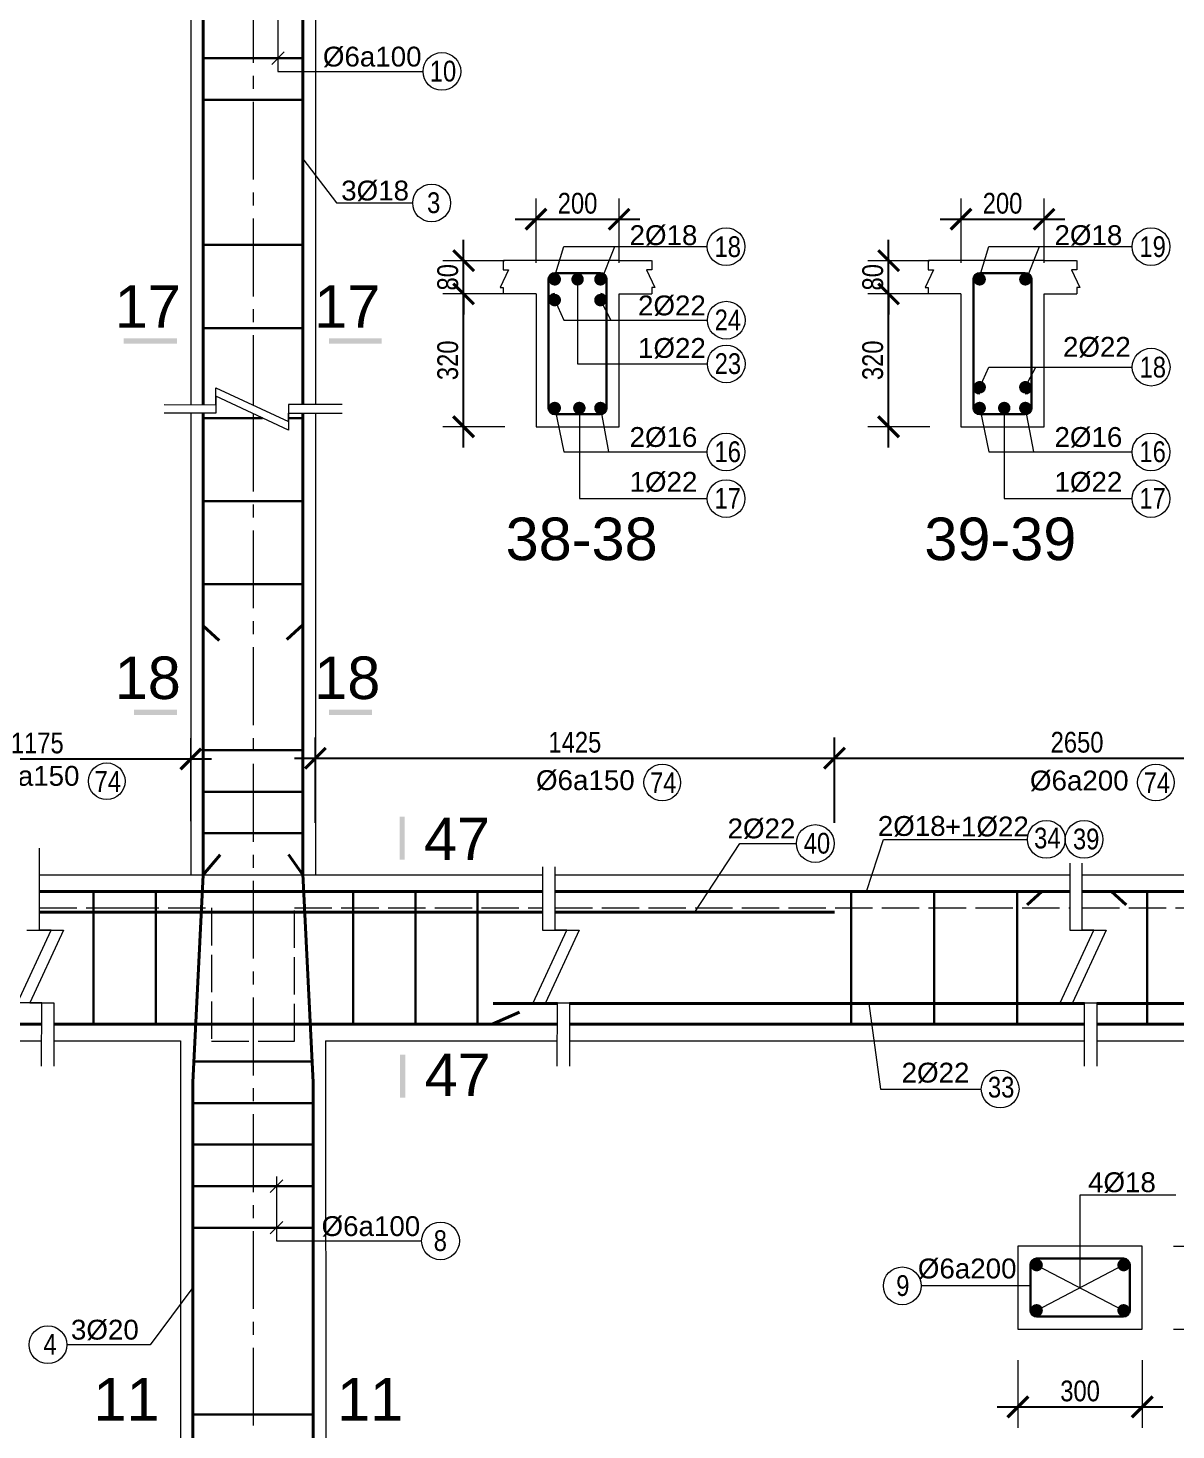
# Model space of a CAD drawing. Header units: inches. Extents: x 1604615 to 1925968, y -294302 to 52467.
# Drawn here: x 1683956 to 1695017, y -257408 to -243901 of the extents above; entities that cross this region are included whole.
import ezdxf

# ---------------------------------------------------------------- set-up
doc = ezdxf.new("R2010")
doc.units = ezdxf.units.IN
doc.header["$LTSCALE"] = 20
doc.header["$MEASUREMENT"] = 0
doc.linetypes.add('ACAD_ISO02W100', pattern=[15, 12, -3])
doc.linetypes.add('CENTER2', pattern=[1.125, 0.75, -0.125, 0.125, -0.125])
doc.layers.get('0').update_dxf_attribs({"lineweight": 13})
for name, color, linetype, lineweight in [('BORDER', 3, 'Continuous', 40), ('Duong bao', 4, 'Continuous', 30), ('net 0.2', 5, 'Continuous', 20), ('net dut', 7, 'Continuous', 9), ('truc', 16, 'CENTER2', 9)]:
    doc.layers.add(name, color=color, linetype=linetype, lineweight=lineweight)
doc.layers.add('TEXT', color=9, linetype='Continuous')
doc.styles.add('chu', font='VHELVCN.TTF')
doc.styles.add('thep', font='ARIAL.TTF')
doc.dimstyles.new('tl100', dxfattribs={"dimscale": 100, "dimtxt": 2, "dimasz": 2, "dimexe": 2, "dimexo": 5, "dimgap": 0.5, "dimtad": 1, "dimdec": 0, "dimzin": 0, "dimdsep": 46, "dimtxsty": 'chu', "dimblk": 'ARCHTICK', "dimcen": 1, "dimdle": 2, "dimclrd": 1, "dimclre": 1, "dimclrt": 2, "dimadec": 0, "dimazin": 0, "dimtfac": 1, "dimtdec": 0, "dimtix": 1, "dimtofl": 0, "dimtmove": 0, "dimatfit": 3, "dimldrblk": 'ARCHTICK', "dimfxl": 1, "dimtolj": 1, "dimtzin": 0, "dimarcsym": 0})
doc.dimstyles.new('tl25', dxfattribs={"dimscale": 100, "dimtxt": 2, "dimasz": 2, "dimexe": 2, "dimexo": 3, "dimgap": 0.5, "dimtad": 1, "dimdec": 0, "dimlfac": 0.25, "dimdsep": 46, "dimtxsty": 'chu', "dimblk": 'ARCHTICK', "dimcen": 8, "dimdle": 2, "dimclrd": 1, "dimclre": 1, "dimclrt": 2, "dimadec": 0, "dimazin": 0, "dimtfac": 0.1, "dimtdec": 0, "dimtix": 1, "dimtmove": 2, "dimatfit": 3, "dimldrblk": 'ARCHTICK', "dimfxl": 6, "dimfxlon": 1, "dimtolj": 1, "dimlwe": -1, "dimarcsym": 0})

# ---------------------------------------------------------------- blocks, each defined once
blk = doc.blocks.new('_ArchTick')
at = {"color": 0, "linetype": 'ByBlock', "const_width": 0.15}
blk.add_lwpolyline([(-0.5, -0.5), (0.5, 0.5)], dxfattribs=at)
blk = doc.blocks.new('*D110')
at = {"color": 1, "lineweight": -2}
for p, q in [((1686725, -251559), (1686725, -250735)), ((1691726, -251559), (1691726, -250735)), ((1686525, -250935), (1691926, -250935))]:
    blk.add_line(p, q, dxfattribs=at)
at = {"layer": 'Defpoints', "color": 0}
for p in [(1691726, -250935), (1686725, -252059), (1691726, -252059)]:
    blk.add_point(p, dxfattribs=at)
at = {"color": 1, "lineweight": -2, "xscale": 200, "yscale": 200, "zscale": 200, "rotation": 180}
blk.add_blockref('_ArchTick', (1686725, -250935), dxfattribs=at)
at = {"color": 1, "lineweight": -2, "xscale": 200, "yscale": 200, "zscale": 200}
blk.add_blockref('_ArchTick', (1691726, -250935), dxfattribs=at)
at = {"color": 2, "insert": (1689225, -250783), "char_height": 200, "attachment_point": 5, "style": 'chu'}
blk.add_mtext('\\A1;1425', dxfattribs=at)
blk = doc.blocks.new('*D111')
at = {"color": 1, "lineweight": -2}
for p, q in [((1691726, -251559), (1691726, -250735)), ((1696402, -251559), (1696402, -250735)), ((1691526, -250935), (1696602, -250935))]:
    blk.add_line(p, q, dxfattribs=at)
at = {"layer": 'Defpoints', "color": 0}
for p in [(1696402, -250935), (1691726, -252059), (1696402, -252059)]:
    blk.add_point(p, dxfattribs=at)
at = {"color": 1, "lineweight": -2, "xscale": 200, "yscale": 200, "zscale": 200, "rotation": 180}
blk.add_blockref('_ArchTick', (1691726, -250935), dxfattribs=at)
at = {"color": 1, "lineweight": -2, "xscale": 200, "yscale": 200, "zscale": 200}
blk.add_blockref('_ArchTick', (1696402, -250935), dxfattribs=at)
at = {"color": 2, "insert": (1694064, -250783), "char_height": 200, "attachment_point": 5, "style": 'chu'}
blk.add_mtext('\\A1;2650', dxfattribs=at)
blk = doc.blocks.new('*D324')
at = {"color": 1}
for p, q in [((1682565, -251543), (1682565, -250743)), ((1685525, -251543), (1685525, -250743))]:
    blk.add_line(p, q, dxfattribs=at)
at = {"color": 1, "lineweight": -2}
blk.add_line((1682365, -250943), (1685725, -250943), dxfattribs=at)
at = {"layer": 'Defpoints', "color": 0}
for p in [(1685525, -250943), (1682565, -253499), (1685525, -253659)]:
    blk.add_point(p, dxfattribs=at)
at = {"color": 1, "lineweight": -2, "xscale": 200, "yscale": 200, "zscale": 200, "rotation": 180}
blk.add_blockref('_ArchTick', (1682565, -250943), dxfattribs=at)
at = {"color": 1, "lineweight": -2, "xscale": 200, "yscale": 200, "zscale": 200}
blk.add_blockref('_ArchTick', (1685525, -250943), dxfattribs=at)
at = {"color": 2, "insert": (1684045, -250790), "char_height": 200, "attachment_point": 5, "style": 'chu'}
blk.add_mtext('\\A1;1175', dxfattribs=at)
blk = doc.blocks.new('*D382')
at = {"color": 1, "lineweight": -2}
blk.add_line((1695525, -255437), (1695525, -256635), dxfattribs=at)
at = {"color": 1}
for p, q in [((1694992, -255637), (1695725, -255637)), ((1694992, -256435), (1695725, -256435))]:
    blk.add_line(p, q, dxfattribs=at)
at = {"layer": 'Defpoints', "color": 0}
for p in [(1694692, -255637), (1694692, -256435), (1695525, -256435)]:
    blk.add_point(p, dxfattribs=at)
at = {"color": 1, "lineweight": -2, "xscale": 200, "yscale": 200, "zscale": 200}
for p, rotation in [((1695525, -255637), 90), ((1695525, -256435), 270)]:
    blk.add_blockref('_ArchTick', p, dxfattribs=dict(at, rotation=rotation))
at = {"color": 2, "insert": (1695373, -256036), "char_height": 200, "attachment_point": 5, "rotation": 90, "style": 'chu'}
blk.add_mtext('\\A1;200', dxfattribs=at)
blk = doc.blocks.new('*D383')
at = {"color": 1}
for p, q in [((1693494, -256735), (1693494, -257386)), ((1694692, -256735), (1694692, -257386))]:
    blk.add_line(p, q, dxfattribs=at)
at = {"color": 1, "lineweight": -2}
blk.add_line((1693294, -257186), (1694892, -257186), dxfattribs=at)
at = {"layer": 'Defpoints', "color": 0}
for p in [(1693494, -256435), (1694692, -256435), (1694692, -257186)]:
    blk.add_point(p, dxfattribs=at)
at = {"color": 1, "lineweight": -2, "xscale": 200, "yscale": 200, "zscale": 200, "rotation": 180}
blk.add_blockref('_ArchTick', (1693494, -257186), dxfattribs=at)
at = {"color": 1, "lineweight": -2, "xscale": 200, "yscale": 200, "zscale": 200}
blk.add_blockref('_ArchTick', (1694692, -257186), dxfattribs=at)
at = {"color": 2, "insert": (1694093, -257033), "char_height": 200, "attachment_point": 5, "style": 'chu'}
blk.add_mtext('\\A1;300', dxfattribs=at)
blk = doc.blocks.new('*D185')
at = {"color": 1}
for p, q in [((1688851, -246162), (1688851, -245542)), ((1689651, -246162), (1689651, -245542))]:
    blk.add_line(p, q, dxfattribs=at)
at = {"color": 1, "lineweight": -2}
blk.add_line((1688651, -245742), (1689851, -245742), dxfattribs=at)
at = {"layer": 'Defpoints', "color": 0}
for p in [(1689651, -245742), (1688851, -246462), (1689651, -246462)]:
    blk.add_point(p, dxfattribs=at)
at = {"color": 1, "lineweight": -2, "xscale": 200, "yscale": 200, "zscale": 200, "rotation": 180}
blk.add_blockref('_ArchTick', (1688851, -245742), dxfattribs=at)
at = {"color": 1, "lineweight": -2, "xscale": 200, "yscale": 200, "zscale": 200}
blk.add_blockref('_ArchTick', (1689651, -245742), dxfattribs=at)
at = {"color": 2, "insert": (1689251, -245590), "char_height": 200, "attachment_point": 5, "style": 'chu'}
blk.add_mtext('\\A1;200', dxfattribs=at)
blk = doc.blocks.new('*D186')
at = {"color": 1, "lineweight": -2}
blk.add_line((1688153, -247942), (1688153, -246262), dxfattribs=at)
at = {"color": 1}
for p, q in [((1688551, -246462), (1687953, -246462)), ((1688551, -247742), (1687953, -247742))]:
    blk.add_line(p, q, dxfattribs=at)
at = {"layer": 'Defpoints', "color": 0}
for p in [(1688153, -246462), (1688851, -246462), (1688851, -247742)]:
    blk.add_point(p, dxfattribs=at)
at = {"color": 1, "lineweight": -2, "xscale": 200, "yscale": 200, "zscale": 200}
for p, rotation in [((1688153, -246462), 90), ((1688153, -247742), 270)]:
    blk.add_blockref('_ArchTick', p, dxfattribs=dict(at, rotation=rotation))
at = {"color": 2, "insert": (1688001, -247102), "char_height": 200, "attachment_point": 5, "rotation": 90, "style": 'chu'}
blk.add_mtext('\\A1;320', dxfattribs=at)
blk = doc.blocks.new('*D187')
at = {"color": 1, "lineweight": -2}
for p, q in [((1688153, -246142), (1688153, -245942)), ((1688153, -246462), (1688153, -246142)), ((1688153, -246462), (1688153, -246662))]:
    blk.add_line(p, q, dxfattribs=at)
at = {"color": 1}
for p, q in [((1688551, -246142), (1687953, -246142)), ((1688551, -246462), (1687953, -246462))]:
    blk.add_line(p, q, dxfattribs=at)
at = {"layer": 'Defpoints', "color": 0}
for p in [(1688153, -246142), (1688851, -246142), (1688851, -246462)]:
    blk.add_point(p, dxfattribs=at)
at = {"color": 1, "lineweight": -2, "xscale": 200, "yscale": 200, "zscale": 200}
for p, rotation in [((1688153, -246142), 270), ((1688153, -246462), 90)]:
    blk.add_blockref('_ArchTick', p, dxfattribs=dict(at, rotation=rotation))
at = {"color": 2, "insert": (1688001, -246302), "char_height": 200, "attachment_point": 5, "rotation": 90, "style": 'chu'}
blk.add_mtext('\\A1;80', dxfattribs=at)
blk = doc.blocks.new('*D188')
at = {"color": 1}
for p, q in [((1692946, -246162), (1692946, -245542)), ((1693746, -246162), (1693746, -245542))]:
    blk.add_line(p, q, dxfattribs=at)
at = {"color": 1, "lineweight": -2}
blk.add_line((1692746, -245742), (1693946, -245742), dxfattribs=at)
at = {"layer": 'Defpoints', "color": 0}
for p in [(1693746, -245742), (1692946, -246462), (1693746, -246462)]:
    blk.add_point(p, dxfattribs=at)
at = {"color": 1, "lineweight": -2, "xscale": 200, "yscale": 200, "zscale": 200, "rotation": 180}
blk.add_blockref('_ArchTick', (1692946, -245742), dxfattribs=at)
at = {"color": 1, "lineweight": -2, "xscale": 200, "yscale": 200, "zscale": 200}
blk.add_blockref('_ArchTick', (1693746, -245742), dxfattribs=at)
at = {"color": 2, "insert": (1693346, -245590), "char_height": 200, "attachment_point": 5, "style": 'chu'}
blk.add_mtext('\\A1;200', dxfattribs=at)
blk = doc.blocks.new('*D189')
at = {"color": 1, "lineweight": -2}
blk.add_line((1692248, -247942), (1692248, -246262), dxfattribs=at)
at = {"color": 1}
for p, q in [((1692646, -246462), (1692048, -246462)), ((1692646, -247742), (1692048, -247742))]:
    blk.add_line(p, q, dxfattribs=at)
at = {"layer": 'Defpoints', "color": 0}
for p in [(1692248, -246462), (1692946, -246462), (1692946, -247742)]:
    blk.add_point(p, dxfattribs=at)
at = {"color": 1, "lineweight": -2, "xscale": 200, "yscale": 200, "zscale": 200}
for p, rotation in [((1692248, -246462), 90), ((1692248, -247742), 270)]:
    blk.add_blockref('_ArchTick', p, dxfattribs=dict(at, rotation=rotation))
at = {"color": 2, "insert": (1692096, -247102), "char_height": 200, "attachment_point": 5, "rotation": 90, "style": 'chu'}
blk.add_mtext('\\A1;320', dxfattribs=at)
blk = doc.blocks.new('*D190')
at = {"color": 1, "lineweight": -2}
for p, q in [((1692248, -246142), (1692248, -245942)), ((1692248, -246462), (1692248, -246142)), ((1692248, -246462), (1692248, -246662))]:
    blk.add_line(p, q, dxfattribs=at)
at = {"color": 1}
for p, q in [((1692646, -246142), (1692048, -246142)), ((1692646, -246462), (1692048, -246462))]:
    blk.add_line(p, q, dxfattribs=at)
at = {"layer": 'Defpoints', "color": 0}
for p in [(1692248, -246142), (1692946, -246142), (1692946, -246462)]:
    blk.add_point(p, dxfattribs=at)
at = {"color": 1, "lineweight": -2, "xscale": 200, "yscale": 200, "zscale": 200}
for p, rotation in [((1692248, -246142), 270), ((1692248, -246462), 90)]:
    blk.add_blockref('_ArchTick', p, dxfattribs=dict(at, rotation=rotation))
at = {"color": 2, "insert": (1692096, -246302), "char_height": 200, "attachment_point": 5, "rotation": 90, "style": 'chu'}
blk.add_mtext('\\A1;80', dxfattribs=at)

msp = doc.modelspace()

# ---------------------------------------------------------------- linework, layer by layer
at = {"ltscale": 0.1}
for p, q in [((1685524.8, -242790.9), (1685524.8, -247529.6)), ((1686724.8, -242790.9), (1686724.8, -247529.6)), ((1685524.8, -247612.1), (1685524.8, -252058.7)), ((1686724.8, -247612.1), (1686724.8, -252058.7)), ((1684066.2, -252591.3), (1684066.2, -251801.7)), ((1688914, -251982.2), (1688914, -252591.3)), ((1689034, -252591.3), (1689034, -251982.2)), ((1693993.4, -251945.5), (1693993.4, -252591.3)), ((1694113.4, -252591.3), (1694113.4, -251947)), ((1685324.8, -252058.7), (1686924.8, -252058.7)), ((1683854.5, -253291.8), (1684179.4, -252591.3)), ((1683946.2, -252591.3), (1684297.9, -252591.3)), ((1684297.9, -252591.3), (1683973, -253291.8)), ((1684179.4, -252591.3), (1684066.2, -252591.3)), ((1688822.3, -253291.8), (1689147.2, -252591.3)), ((1688914, -252591.3), (1689265.7, -252591.3)), ((1689265.7, -252591.3), (1688940.8, -253291.8)), ((1689147.2, -252591.3), (1689034, -252591.3)), ((1693901.7, -253291.8), (1694226.6, -252591.3)), ((1693993.4, -252591.3), (1694345.1, -252591.3)), ((1694345.1, -252591.3), (1694020.2, -253291.8)), ((1694226.6, -252591.3), (1694113.4, -252591.3)), ((1684089.6, -253291.8), (1683854.5, -253291.8)), ((1683973, -253291.8), (1684206.2, -253291.8)), ((1684087.5, -253903.8), (1684089.6, -253291.8)), ((1684206.2, -253291.8), (1684206.2, -253903.8)), ((1689057.4, -253291.8), (1688822.3, -253291.8)), ((1688940.8, -253291.8), (1689174, -253291.8)), ((1689055.2, -253903.8), (1689057.4, -253291.8)), ((1689174, -253291.8), (1689174, -253903.8)), ((1694136.8, -253291.8), (1693901.7, -253291.8)), ((1694020.2, -253291.8), (1694253.4, -253291.8)), ((1694134.7, -253903.8), (1694136.8, -253291.8)), ((1694253.4, -253291.8), (1694253.4, -253903.8)), ((1683598.6, -253658.7), (1684088.3, -253658.7)), ((1684206.2, -253658.8), (1684996.5, -253658.9)), ((1684996.5, -253658.9), (1685424.8, -253658.9)), ((1685424.8, -253658.9), (1685424.8, -258461.7)), ((1686822.3, -253658.7), (1686824.8, -258461.7)), ((1686822.3, -253658.7), (1689056.1, -253658.7)), ((1689174, -253658.7), (1694135.5, -253659.2)), ((1694253.4, -253658.7), (1698221.8, -253658.7))]:
    msp.add_line(p, q, dxfattribs=at)
for p, q in [((1686303.9, -244251.2), (1686423.5, -244130.7)), ((1688851.3, -246141.7), (1688538.9, -246141.7)), ((1689651.3, -246141.7), (1688851.3, -246141.7)), ((1689651.3, -246141.7), (1689963.7, -246141.7)), ((1692945.6, -246141.7), (1692633.2, -246141.7)), ((1693745.6, -246141.7), (1692945.6, -246141.7)), ((1693745.6, -246141.7), (1694058, -246141.7)), ((1689251.3, -246321.7), (1689251.3, -247136.3)), ((1688851.3, -246461.7), (1688535.4, -246461.7)), ((1688851.3, -246461.7), (1688851.3, -247741.7)), ((1689651.3, -247741.7), (1689651.3, -246461.7)), ((1689651.3, -246461.7), (1689967.3, -246461.7)), ((1692945.6, -246461.7), (1692629.6, -246461.7)), ((1692945.6, -246461.7), (1692945.6, -247741.7)), ((1693745.6, -247741.7), (1693745.6, -246461.7)), ((1693745.6, -246461.7), (1694061.6, -246461.7)), ((1689471.3, -246521.7), (1689571.7, -246715.5)), ((1689251.3, -247136.3), (1690499.4, -247136.3)), ((1693565.6, -247361.7), (1693666, -247167.9)), ((1689268.3, -247561.7), (1689268.3, -248434.1)), ((1693362.6, -247561.7), (1693362.6, -248434.1)), ((1688851.3, -247741.7), (1689651.3, -247741.7)), ((1692945.6, -247741.7), (1693745.6, -247741.7)), ((1689268.3, -248434.1), (1690495.8, -248434.1)), ((1693362.6, -248434.1), (1694590.1, -248434.1)), ((1692058.7, -253298.8), (1692168.8, -254123)), ((1692168.8, -254123), (1693141.2, -254123)), ((1686290.8, -255118.9), (1686410.5, -254998.4)), ((1694093.4, -256037.1), (1694093.4, -255140.7)), ((1694093.4, -255140.7), (1695017, -255140.7)), ((1686290.8, -255518.9), (1686410.5, -255398.4)), ((1694692.4, -255637.2), (1693494.4, -255637.2)), ((1693494.4, -255637.2), (1693494.4, -256435.2)), ((1694692.4, -256435.2), (1694692.4, -255637.2)), ((1693674.4, -256255.2), (1694512.4, -255817.2)), ((1693674.4, -255819.1), (1694512.4, -256255.2)), ((1693614.4, -256019.1), (1692561.9, -256019.1)), ((1693494.4, -256435.2), (1694692.4, -256435.2))]:
    msp.add_line(p, q)
for points in [[(1686363.7, -243696.5), (1686363.7, -244318.4), (1687761.9, -244318.4)], [(1686604.8, -245161.7), (1686926.9, -245586.2), (1687663.3, -245586.2)], [(1689031.3, -246291.7), (1689120.1, -246006.9), (1690500.2, -246006.9)], [(1689471.3, -246351.7), (1689609.3, -246006.9)], [(1693125.6, -246291.7), (1693214.3, -246006.9), (1694594.5, -246006.9)], [(1693565.6, -246351.7), (1693703.6, -246006.9)], [(1688535.4, -246141.7), (1688535.4, -246230.4), (1688586.2, -246230.4), (1688505.5, -246398.8), (1688535.4, -246398.8), (1688535.4, -246461.7)], [(1689967.3, -246141.7), (1689967.3, -246230.4), (1689916.5, -246230.4), (1689997.2, -246398.8), (1689967.3, -246398.8), (1689967.3, -246461.7)], [(1692629.6, -246141.7), (1692629.6, -246230.4), (1692680.5, -246230.4), (1692599.8, -246398.8), (1692629.6, -246398.8), (1692629.6, -246461.7)], [(1694061.6, -246141.7), (1694061.6, -246230.4), (1694010.7, -246230.4), (1694091.5, -246398.8), (1694061.6, -246398.8), (1694061.6, -246461.7)], [(1689031.3, -246521.7), (1689120.1, -246715.5), (1690501.7, -246715.5)], [(1693125.6, -247361.7), (1693214.3, -247167.9), (1694596, -247167.9)], [(1689031.3, -247561.7), (1689120.1, -247985.3), (1690500.2, -247985.3)], [(1689471.3, -247561.7), (1689548.7, -247985.3)], [(1693125.6, -247561.7), (1693214.3, -247985.3), (1694594.5, -247985.3)], [(1693565.6, -247561.7), (1693643, -247985.3)], [(1690379.9, -252418.7), (1690815.6, -251757.4), (1691359.7, -251757.4)], [(1692035.5, -252218.7), (1692200.1, -251717.3), (1693586.1, -251717.3)], [(1686350.7, -254964.3), (1686350.7, -255586.1), (1687748.9, -255586.1)], [(1685544.8, -256033.6), (1685133.9, -256586.3), (1684330, -256586.3)]]:
    msp.add_lwpolyline(points)
at = {"const_width": 60}
for points in [[(1689001.3, -246321.7, -1), (1689061.3, -246321.7, -1)], [(1689221.3, -246321.7, -1), (1689281.3, -246321.7, -1)], [(1689501.3, -246321.7, 1), (1689441.3, -246321.7, 1)], [(1693095.6, -246321.7, -1), (1693155.6, -246321.7, -1)], [(1693595.6, -246321.7, 1), (1693535.6, -246321.7, 1)], [(1689001.3, -246521.7, -1), (1689061.3, -246521.7, -1)], [(1689501.3, -246521.7, 1), (1689441.3, -246521.7, 1)], [(1693095.6, -247361.7, 1), (1693155.6, -247361.7, 1)], [(1693595.6, -247361.7, -1), (1693535.6, -247361.7, -1)], [(1689001.3, -247561.7, 1), (1689061.3, -247561.7, 1)], [(1689238.3, -247561.7, 1), (1689298.3, -247561.7, 1)], [(1689501.3, -247561.7, -1), (1689441.3, -247561.7, -1)], [(1693095.6, -247561.7, 1), (1693155.6, -247561.7, 1)], [(1693332.6, -247561.7, 1), (1693392.6, -247561.7, 1)], [(1693595.6, -247561.7, -1), (1693535.6, -247561.7, -1)], [(1693644.4, -255819.1, -1), (1693704.4, -255819.1, -1)], [(1694542.4, -255819.1, 1), (1694482.4, -255819.1, 1)], [(1693644.4, -256255.2, 1), (1693704.4, -256255.2, 1)], [(1694542.4, -256255.2, -1), (1694482.4, -256255.2, -1)]]:
    msp.add_lwpolyline(points, format="xyb", close=True, dxfattribs=at)
at = {"ltscale": 0.1}
for points in [[(1685267.5, -247528.8), (1685764.6, -247530.5), (1685764.6, -247365.9), (1686466.2, -247691.4), (1686466.2, -247612.1), (1686982.2, -247612.1)], [(1686982.2, -247528.1), (1686466.2, -247528.1), (1686466.2, -247774.3), (1685764.6, -247448.9), (1685764.6, -247612.1), (1685267.5, -247612.1)], [(1684066.2, -252058.7), (1684856.6, -252058.7)], [(1684856.6, -252058.7), (1685324.8, -252058.7)], [(1686924.8, -252058.7), (1688914, -252058.7)], [(1689034, -252058.7), (1693993.4, -252058.7)], [(1694113.4, -252058.7), (1698079.7, -252058.7)]]:
    msp.add_lwpolyline(points, dxfattribs=at)
for centre, radius in [((1687943.8, -244318.4), 181.9), ((1687845.2, -245586.2), 181.9), ((1690682.1, -246006.9), 181.9), ((1694776.4, -246006.9), 181.9), ((1690683.6, -246715.5), 181.9), ((1690683.6, -247136.3), 181.9), ((1694777.8, -247167.9), 181.9), ((1690682.1, -247985.3), 181.9), ((1694776.4, -247985.3), 181.9), ((1690682.1, -248434.1), 181.9), ((1694776.4, -248434.1), 181.9), ((1684714.5, -251157.5), 176.4), ((1690067, -251169.5), 176.4), ((1694823.5, -251169.5), 176.4), ((1691541.6, -251757.4), 181.9), ((1693768, -251717.3), 181.9), ((1694131.8, -251717.3), 181.9), ((1693323.1, -254123), 181.9), ((1687930.8, -255586.1), 181.9), ((1692380, -256019.1), 181.9), ((1684148.1, -256586.3), 181.9)]:
    msp.add_circle(centre, radius)
for points in [[(1685291.6, -246941.6), (1685291.6, -246891.6), (1684877.3, -246941.6), (1684877.3, -246891.6)], [(1685391.6, -246941.6), (1685391.6, -246891.6), (1684977.3, -246941.6), (1684977.3, -246891.6)], [(1687271.8, -246941.6), (1687271.8, -246891.6), (1686857.5, -246941.6), (1686857.5, -246891.6)], [(1687364.6, -246941.6), (1687364.6, -246891.6), (1686950.3, -246941.6), (1686950.3, -246891.6)], [(1685391.6, -250518.5), (1685391.6, -250468.5), (1684977.3, -250518.5), (1684977.3, -250468.5)], [(1687271.8, -250518.5), (1687271.8, -250468.5), (1686857.5, -250518.5), (1686857.5, -250468.5)], [(1687586.2, -251500.3), (1687536.2, -251500.3), (1687586.2, -251914.6), (1687536.2, -251914.6)], [(1687591.8, -253790.4), (1687541.8, -253790.4), (1687591.8, -254204.7), (1687541.8, -254204.7)]]:
    msp.add_trace(points)
at = {"layer": 'BORDER', "ltscale": 0.1}
for p, q in [((1685644.8, -241190.9), (1685644.8, -247529.6)), ((1686604.8, -241190.9), (1686604.8, -247531.1)), ((1685644.8, -247612.1), (1685644.8, -252058.7)), ((1686604.8, -247612.1), (1686604.8, -252058.7)), ((1685644.8, -252058.7), (1685644.8, -249258.7)), ((1686604.8, -252049.2), (1686604.8, -249249.2)), ((1685644.8, -249658.7), (1685799.2, -249801.1)), ((1686604.8, -249649.2), (1686450.5, -249791.7)), ((1685644.8, -252058.7), (1685807.8, -251867.8)), ((1686604.8, -252058), (1686465.8, -251864)), ((1685544.8, -254058.7), (1685644.8, -252058.7)), ((1686704.8, -254058.7), (1686604.8, -252049.2)), ((1684066.2, -252218.7), (1684856.6, -252218.7)), ((1684856.6, -252218.7), (1688914, -252218.7)), ((1689034, -252218.7), (1693993.4, -252218.7)), ((1689034, -252218.7), (1693725.8, -252218.7)), ((1693725.8, -252218.7), (1693583.3, -252349.4)), ((1694113.4, -252218.7), (1698079.7, -252218.7)), ((1694394.4, -252218.7), (1694537, -252349.4)), ((1688429.2, -253498.7), (1688692.9, -253381.8)), ((1688436.5, -253298.8), (1689057.3, -253298.8)), ((1689174, -253298.8), (1694136.4, -253298.8)), ((1694253.4, -253298.8), (1698223.1, -253298.8)), ((1683612.6, -253498.7), (1684088.9, -253498.7)), ((1684206.2, -253498.7), (1684996.5, -253498.7)), ((1684996.5, -253498.7), (1685544.8, -253498.7)), ((1685544.8, -253498.7), (1689056.6, -253498.7)), ((1689174, -253498.7), (1694136.1, -253499.2)), ((1694253.4, -253498.7), (1698222.4, -253498.7)), ((1685544.8, -254058.7), (1685544.8, -258461.7)), ((1686704.8, -254058.7), (1686704.8, -258461.7))]:
    msp.add_line(p, q, dxfattribs=at)
for points in [[(1684856.6, -252218.7), (1684066.2, -252218.7)], [(1686125.8, -252218.7), (1684856.6, -252218.7)], [(1686125.8, -252218.7), (1688914, -252218.7)], [(1684066.2, -252418.7), (1684856.6, -252418.7)], [(1684856.6, -252418.7), (1686125.8, -252418.7), (1686125.8, -252418.7)], [(1686125.8, -252418.7), (1688914, -252418.7)], [(1689034, -252418.7), (1691728, -252418.7)]]:
    msp.add_lwpolyline(points, dxfattribs=at)
at = {"layer": 'Duong bao', "ltscale": 0.1}
for p, q in [((1685644.8, -244190.9), (1686604.8, -244190.9)), ((1685644.8, -244590.9), (1686604.8, -244590.9)), ((1685644.8, -245990.9), (1686604.8, -245990.9)), ((1685644.8, -246790.9), (1686604.8, -246790.9)), ((1685644.8, -247658.7), (1686216.9, -247658.7)), ((1686466.2, -247658.7), (1686604.8, -247658.7)), ((1685644.8, -248458.7), (1686604.8, -248458.7)), ((1685644.8, -249258.7), (1686604.8, -249258.7)), ((1685644.8, -250858.7), (1686604.8, -250858.7)), ((1685644.8, -251258.7), (1686604.8, -251258.7)), ((1685644.8, -251658.7), (1686604.8, -251658.7)), ((1684587.5, -253498.9), (1684587.5, -252218.7)), ((1685187.5, -253498.9), (1685187.5, -252218.7)), ((1687088.3, -253498.7), (1687088.3, -252218.7)), ((1687688.3, -253498.7), (1687688.3, -252218.7)), ((1688288.3, -253498.7), (1688288.3, -252218.7)), ((1691888.3, -253498.7), (1691888.3, -252218.7)), ((1692688.3, -253498.7), (1692688.3, -252218.7)), ((1693488.3, -253498.7), (1693488.3, -252218.7)), ((1694738.5, -253498.7), (1694738.5, -252218.7)), ((1685544.8, -253858.7), (1686704.8, -253858.7)), ((1685544.8, -254258.7), (1686704.8, -254258.7)), ((1685544.8, -254658.7), (1686704.8, -254658.7)), ((1685544.8, -255058.7), (1686704.8, -255058.7)), ((1685544.8, -255458.7), (1686704.8, -255458.7)), ((1685544.8, -257258.7), (1686704.8, -257258.7))]:
    msp.add_line(p, q, dxfattribs=at)
at = {"layer": 'Duong bao'}
for p, q in [((1688971.3, -246321.7), (1688971.3, -247561.7)), ((1689471.3, -246261.7), (1689031.3, -246261.7)), ((1689531.3, -247561.7), (1689531.3, -246321.7)), ((1693065.6, -246321.7), (1693065.6, -247561.7)), ((1693565.6, -246261.7), (1693125.6, -246261.7)), ((1693625.6, -247561.7), (1693625.6, -246321.7)), ((1689031.3, -247621.7), (1689471.3, -247621.7)), ((1693125.6, -247621.7), (1693565.6, -247621.7)), ((1693614.4, -255817.2), (1693614.4, -256255.2)), ((1694512.4, -255757.2), (1693674.4, -255757.2)), ((1694572.4, -256255.2), (1694572.4, -255817.2)), ((1693674.4, -256315.2), (1694512.4, -256315.2))]:
    msp.add_line(p, q, dxfattribs=at)
for centre, start, end in [((1689031.3, -246321.7), 90, 180), ((1689471.3, -246321.7), 0, 90), ((1693125.6, -246321.7), 90, 180), ((1693565.6, -246321.7), 0, 90), ((1689031.3, -246521.7), 90, 180), ((1689471.3, -246521.7), 0, 90), ((1693125.6, -247361.7), 180, 270), ((1693565.6, -247361.7), 270, 0), ((1689031.3, -247561.7), 180, 270), ((1689471.3, -247561.7), 270, 0), ((1693125.6, -247561.7), 180, 270), ((1693565.6, -247561.7), 270, 0), ((1693674.4, -255817.2), 90, 180), ((1693674.4, -255823.9), 90, 180), ((1694512.4, -255817.2), 0, 90), ((1693674.4, -256255.2), 180, 270), ((1694512.4, -256255.2), 270, 0)]:
    msp.add_arc(centre, 60, start, end, dxfattribs=at)
at = {"layer": 'net dut', "linetype": 'ACAD_ISO02W100', "ltscale": 1.5}
for p, q in [((1684066.2, -252378.7), (1684856.6, -252378.7)), ((1684856.6, -252378.7), (1685724.8, -252378.7)), ((1685724.8, -252378.7), (1685724.8, -253662.7)), ((1686524.8, -252378.7), (1688914, -252378.7)), ((1686524.8, -253662.7), (1686524.8, -252378.7)), ((1689034, -252378.7), (1693993.4, -252378.7)), ((1694113.4, -252378.7), (1698079.7, -252378.7)), ((1685724.8, -253662.7), (1686524.8, -253662.7))]:
    msp.add_line(p, q, dxfattribs=at)
at = {"layer": 'truc', "linetype": 'CENTER2', "ltscale": 50}
for points in [[(1686124.8, -236735.6), (1686124.8, -247529.6)], [(1686124.8, -247616), (1686124.8, -258461.7)]]:
    msp.add_lwpolyline(points, dxfattribs=at)

# ---------------------------------------------------------------- texts
at = {"layer": 'net 0.2', "char_height": 200, "width": 363.074, "style": 'chu'}
for s, insert, attachment_point in [('10 ', (1687827, -244215.7), 1), ('3', (1687801.1, -245483.6), 1), ('18', (1690570.5, -246109.6), 7), ('19', (1694664.8, -246109.6), 7), ('24', (1690572, -246612.9), 1), ('23', (1690572, -247033.7), 1), ('18', (1694666.3, -247270.6), 7), ('16', (1690570.5, -247882.6), 1), ('16', (1694664.8, -247882.6), 1), ('17', (1690570.5, -248331.4), 1), ('17', (1694664.8, -248331.4), 1), ('74', (1684596.7, -251059.5), 1), ('74', (1689949.2, -251071.5), 1), ('74', (1694705.7, -251071.5), 1), ('34', (1693650.1, -251604.6), 1), ('39', (1694024.4, -251613.8), 1), ('40', (1691430, -251654.7), 1), ('33', (1693205.2, -254004.9), 1), ('8', (1687865, -255483.5), 1), ('9', (1692321.4, -255916.5), 1), ('4', (1684104.1, -256483.7), 1)]:
    msp.add_mtext(s, dxfattribs=dict(at, insert=insert, attachment_point=attachment_point))
at = {"layer": 'TEXT', "style": 'thep'}
for s, height, p in [('%%C6a100', 191.25, (1686797.4, -244271.5)), ('3%%C18', 191.25, (1686973.6, -245561.8)), ('2%%C18', 191.25, (1689752.1, -245991.6)), ('2%%C18', 191.25, (1693846.4, -245991.6)), ('17', 409.93, (1684791.5, -246788.7)), ('17', 409.93, (1686714.1, -246788.7)), ('2%%C22', 191.25, (1689833.8, -246668.9)), ('1%%C22', 191.25, (1689833.8, -247078.5)), ('2%%C22', 191.25, (1693928.1, -247067.7)), ('2%%C16', 191.25, (1689752.1, -247936.4)), ('2%%C16', 191.25, (1693846.4, -247936.4)), ('1%%C22', 191.25, (1689752.1, -248368.3)), ('1%%C22', 191.25, (1693846.4, -248368.3)), ('38-38', 409.93, (1688558.1, -249027.2)), ('39-39', 409.93, (1692592.4, -249027.2)), ('18', 409.93, (1684791.5, -250365.6)), ('18', 409.93, (1686714.1, -250365.6)), ('%%C6a150', 191.25, (1683501.2, -251201.2)), ('%%C6a150', 191.25, (1688850.9, -251242.3)), ('%%C6a200', 191.25, (1693610.3, -251245.9)), ('2%%C18', 191.25, (1692144.2, -251684.1)), ('+1%%C22', 191.25, (1692789.9, -251689)), ('47', 409.93, (1687771.6, -251917.7)), ('2%%C22', 191.25, (1690696.3, -251707.7)), ('47', 409.93, (1687777.3, -254190.9)), ('2%%C22', 191.25, (1692373.5, -254060.7)), ('4%%C18', 191.25, (1694169.7, -255116.6)), ('%%C6a100', 191.25, (1686784.4, -255539.3)), ('%%C6a200', 191.25, (1692529.9, -255947.5)), ('3%%C20', 191.25, (1684369.7, -256537.1)), ('11', 409.93, (1684586.2, -257317.1)), ('11', 409.93, (1686933.5, -257317.1))]:
    msp.add_text(s, height=height, dxfattribs=at).set_placement(p)

# ---------------------------------------------------------------- dimensions: what is measured, and where the dimension line sits
for base, p1, p2, picture, middle in [((1689651.3, -245742.4), (1688851.3, -246461.7), (1689651.3, -246461.7), '*D185', (1689251.3, -245590.3)), ((1693745.6, -245742.4), (1692945.6, -246461.7), (1693745.6, -246461.7), '*D188', (1693345.6, -245590.3)), ((1694692.4089941, -257185.5421938), (1693494.4089941, -256435.2298686), (1694692.4089941, -256435.2298686), '*D383', (1694093.4089941, -257033.4088605))]:
    dim = msp.add_linear_dim(base=base, p1=p1, p2=p2, dimstyle='tl25')
    dim.commit()
    dim.dimension.update_dxf_attribs({"geometry": picture, "text_midpoint": middle})
for base, p1, p2, picture, middle in [((1688153.5, -246141.7), (1688851.3, -246461.7), (1688851.3, -246141.7), '*D187', (1688001.3, -246301.7)), ((1692247.7, -246141.7), (1692945.6, -246461.7), (1692945.6, -246141.7), '*D190', (1692095.6, -246301.7)), ((1688153.5, -246461.7), (1688851.3, -247741.7), (1688851.3, -246461.7), '*D186', (1688001.3, -247101.7)), ((1692247.7, -246461.7), (1692945.6, -247741.7), (1692945.6, -246461.7), '*D189', (1692095.6, -247101.7)), ((1695524.7442819, -256435.2298686), (1694692.4089941, -255637.2298686), (1694692.4089941, -256435.2298686), '*D382', (1695372.6109485, -256036.2298686))]:
    dim = msp.add_linear_dim(base=base, p1=p1, p2=p2, angle=90, dimstyle='tl25')
    dim.commit()
    dim.dimension.update_dxf_attribs({"geometry": picture, "text_midpoint": middle})
for base, p1, p2, text, dimstyle, picture, middle in [((1685524.8, -250942.6), (1682564.8, -253498.9), (1685524.8, -253658.9), '1175', 'tl25', '*D324', (1684044.8, -250790.4)), ((1691725.8, -250934.8), (1686724.8, -252058.7), (1691725.8, -252058.7), '1425', 'tl100', '*D110', (1689225.3, -250782.6))]:
    dim = msp.add_linear_dim(base=base, p1=p1, p2=p2, text=text, dimstyle=dimstyle)
    dim.commit()
    dim.dimension.update_dxf_attribs({"geometry": picture, "text_midpoint": middle})
dim = msp.add_linear_dim(base=(1696402, -250934.8), p1=(1691725.8, -252058.7), p2=(1696402, -252058.7), text='2650', dimstyle='tl100', override={"dimtmove": 1})
dim.commit()
dim.dimension.update_dxf_attribs({"geometry": '*D111', "text_midpoint": (1694063.9, -250782.6)})

doc.saveas('drawing.dxf')
